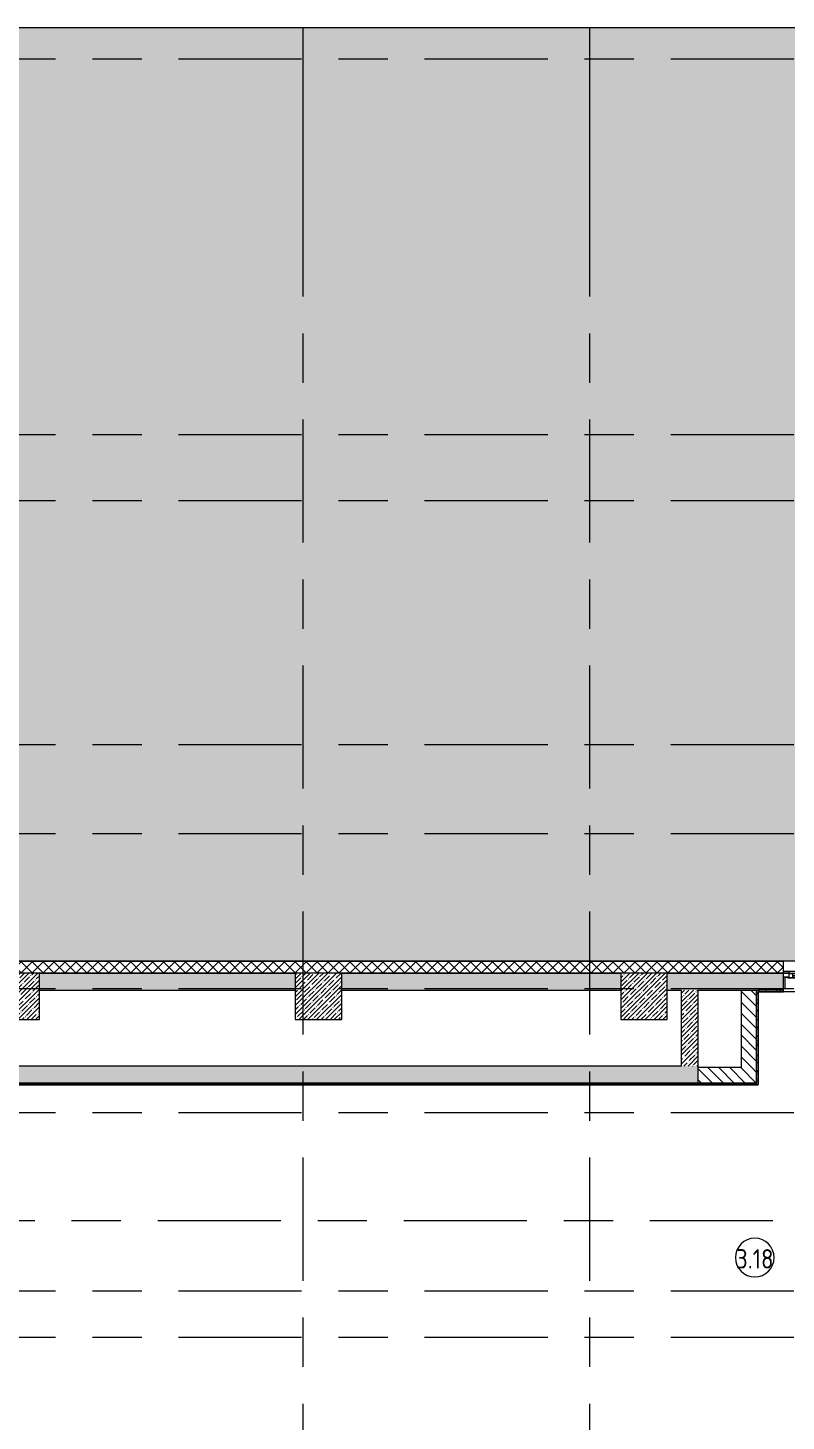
# Model space of a CAD drawing. Header units: millimetres. Extents: x -5524 to 188508, y -8553 to 29000.
# Drawn here: x 22360 to 32143, y 9417 to 27398 of the extents above; entities that cross this region are included whole.
import ezdxf

# ---------------------------------------------------------------- set-up
doc = ezdxf.new("R2010")
doc.units = ezdxf.units.MM
doc.linetypes.add('Осевая', pattern=[3175, 635, -476.25, 1587.5, -476.25])
for name, color, linetype, lineweight in [('A-AREA-IDEN', 7, 'Continuous', 9), ('A-DETL', 7, 'Continuous', 9), ('A-GLAZ', 7, 'Continuous', 9), ('A-GLAZ-1', 7, 'Continuous', 13), ('A-WALL', 7, 'Continuous', 9), ('I-WALL', 7, 'Continuous', 9), ('S-COLS', 7, 'Continuous', 9), ('Оси', 7, 'Continuous', 9), ('Оси-2', 7, 'Осевая', 9)]:
    doc.layers.add(name, color=color, linetype=linetype, lineweight=lineweight)
for name, color, linetype, lineweight, true_color in [('A-DETL-GENF-1', 7, 'Continuous', 9, 0xd4d4d4), ('A-WALL-1', 7, 'Continuous', 9, 0x3c3c3c), ('A-WALL-FNSH-1', 7, 'Continuous', 9, 0x3c3c3c)]:
    doc.layers.add(name, color=color, linetype=linetype, lineweight=lineweight, true_color=true_color)
doc.styles.add('GOST Common', font='GOST_Common.ttf', dxfattribs={"width": 0.9, "height": 250})
pattern_1 = [(45, (0, 0), (-57.02463, 57.02463), []), (45, (57.025, 0), (-57.02463, 57.02463), [100.806, -20.161, 3.353, -16.808])]
pattern_2 = [(135, (0, 0), (-70.71068, -70.71068), [])]
pattern_3 = [(0, (0, 0), (121.92, 30.48), [10.058, -81.382, 10.058, -81.382, -487.68]), (0, (0, 0), (121.92, 30.48), [-182.88, 10.058, -172.822, 10.058, -81.382, -213.36]), (0, (0, 0), (121.92, 30.48), [-457.2, 10.058, -50.902, 10.058, -142.342]), (120, (45.72, 15.24), (-87.356454, 90.345817), [10.058, -81.382, 10.058, -81.382, -487.68]), (120, (45.72, 15.24), (-87.356454, 90.345817), [-182.88, 10.058, -172.822, 10.058, -81.382, -213.36]), (120, (45.72, 15.24), (-87.356454, 90.345817), [-457.2, 10.058, -50.902, 10.058, -142.342]), (240, (60.96, 76.2), (-34.563546, -120.825817), [10.058, -81.382, 10.058, -81.382, -487.68]), (240, (60.96, 76.2), (-34.563546, -120.825817), [-182.88, 10.058, -172.822, 10.058, -81.382, -213.36]), (240, (60.96, 76.2), (-34.563546, -120.825817), [-457.2, 10.058, -50.902, 10.058, -142.342])]

# ---------------------------------------------------------------- blocks, each defined once
blk = doc.blocks.new('BSC_Колонна _Прямоугольная - 600х600-V6-План заполнения дверных проемов 3 этажа в осях 1-12')
at = {"layer": 'S-COLS'}
h = blk.add_hatch(dxfattribs=at)
h.set_pattern_fill('FP_8', color=256, style=0, pattern_type=2)
h.set_pattern_definition([(45, (-26110, -14900), (-57.02463, 57.02463), []), (45, (-26052.975, -14900), (-57.02463, 57.02463), [100.806, -20.161, 3.353, -16.808])])
h.paths.add_polyline_path([(-300, -300), (300, -300), (300, 300), (-300, 300)])
for p, q in [((300, 300), (-300, 300)), ((-300, 300), (-300, -300)), ((300, -300), (300, 300)), ((-300, -300), (300, -300))]:
    blk.add_line(p, q, dxfattribs=at)
blk = doc.blocks.new('BSC_Колонна _Прямоугольная - 600х600-V13-План заполнения дверных проемов 3 этажа в осях 1-12')
at = {"layer": 'S-COLS'}
h = blk.add_hatch(dxfattribs=at)
h.set_pattern_fill('FP_21', color=256, style=0, pattern_type=2)
h.set_pattern_definition([(45, (-30310, -14900), (-57.02463, 57.02463), []), (45, (-30252.975, -14900), (-57.02463, 57.02463), [100.806, -20.161, 3.353, -16.808])])
h.paths.add_polyline_path([(-300, -300), (300, -300), (300, 300), (-300, 300)])
for p, q in [((300, 300), (-300, 300)), ((-300, 300), (-300, -300)), ((300, -300), (300, 300)), ((-300, -300), (300, -300))]:
    blk.add_line(p, q, dxfattribs=at)
blk = doc.blocks.new('BSC_Колонна _Прямоугольная - 600х600-V17-План заполнения дверных проемов 3 этажа в осях 1-12')
at = {"layer": 'S-COLS'}
h = blk.add_hatch(dxfattribs=at)
h.set_pattern_fill('FP_26', color=256, style=0, pattern_type=2)
h.set_pattern_definition([(45, (-22210, -14900), (-57.02463, 57.02463), []), (45, (-22152.975, -14900), (-57.02463, 57.02463), [100.806, -20.161, 3.353, -16.808])])
h.paths.add_polyline_path([(-300, -300), (300, -300), (300, 300), (-300, 300)])
for p, q in [((300, 300), (-300, 300)), ((-300, 300), (-300, -300)), ((300, -300), (300, 300)), ((-300, -300), (300, -300))]:
    blk.add_line(p, q, dxfattribs=at)
blk = doc.blocks.new('120_Окно_СКБ_1Ст - 120_Окно_СКБ_1Ст_900х2500_h_-20705657-План заполнения дверных проемов 3 этажа в осях 1-12')
at = {"layer": 'A-GLAZ'}
for p, q in [((450, -57), (-450, -57)), ((-430, -127), (-400, -127)), ((-330, -107), (330, -107)), ((330, -117), (-330, -117)), ((400, -127), (450, -127))]:
    blk.add_line(p, q, dxfattribs=at)
at = {"layer": 'A-GLAZ-1'}
for p, q in [((-450, -127), (-450, -57)), ((-450, -57), (-380, -57)), ((-380, -127), (-450, -127)), ((-380, -127), (-400, -127)), ((-400, -127), (-400, -137)), ((-400, -137), (400, -137)), ((400, -137), (-400, -137)), ((-380, -57), (-380, -127)), ((380, -87), (-380, -87)), ((-380, -87), (-380, -127)), ((-330, -137), (-330, -87)), ((330, -137), (330, -87)), ((380, -127), (380, -57)), ((380, -57), (450, -57)), ((380, -127), (380, -87)), ((450, -127), (380, -127)), ((400, -127), (380, -127)), ((400, -137), (400, -127)), ((450, -57), (450, -127))]:
    blk.add_line(p, q, dxfattribs=at)
blk = doc.blocks.new('Марка_Помещения - Номер-25198446-План заполнения дверных проемов 3 этажа в осях 1-12')
at = {"layer": 'A-AREA-IDEN'}
for start, end in [(360, 180), (180, 360)]:
    blk.add_arc((0, 0), 2.5, start, end, dxfattribs=at)

msp = doc.modelspace()

# ---------------------------------------------------------------- hatches: boundary and pattern name
at = {"layer": 'A-DETL-GENF-1'}
msp.add_hatch(color=256, dxfattribs=at).paths.add_polyline_path([(-268, 14774.9), (-268, 15358), (38647.7, 15358), (38647.7, 23799.7), (38760, 23799.7), (38760, 23888.3), (33928.1, 23888.3), (33928.1, 27398.1), (-2409.1, 27398.1), (-2409.1, 14774.9), (-1612.9, 14774.9)])
at = {"layer": 'A-WALL'}
h = msp.add_hatch(dxfattribs=at)
h.set_pattern_fill('FP_11', color=256, style=0, pattern_type=2)
h.set_pattern_definition([(45, (0, 0), (-70.71068, 70.71068), []), (135, (0, 0), (-70.71068, -70.71068), [])])
h.paths.add_polyline_path([(38301.3, 15200), (38647.7, 15200), (38647.7, 15350), (37810, 15350), (37810, 15200)])
h.paths.add_polyline_path([(32110, 15200), (32110, 15350), (12860, 15350), (12860, 15200), (30859.7, 15200)])
h.paths.add_polyline_path([(34660, 15200), (35410, 15200), (35410, 15350), (34660, 15350)])
h.paths.add_polyline_path([(8260, 15200), (8260, 15350), (7660, 15350), (7660, 15200), (7858.3, 15200)])
h.paths.add_polyline_path([(9160, 15200), (9760, 15200), (9760, 15350), (9160, 15350)])
h.paths.add_polyline_path([(4660, 15200), (6760, 15200), (6760, 15350), (40, 15350), (40, 15293), (-110, 15293), (-110, 15200), (3799.2, 15200)])
h.paths.add_polyline_path([(33240, 15200), (33240, 15350), (33010, 15350), (33010, 15200)])
h.paths.add_polyline_path([(33610, 15200), (33760, 15200), (33760, 15350), (33610, 15350)])
at = {"layer": 'I-WALL'}
h = msp.add_hatch(dxfattribs=at)
h.set_pattern_fill('FP_12', color=256, style=0, pattern_type=2)
h.set_pattern_definition(pattern_1)
h.paths.add_polyline_path([(19990, 14980), (21910, 14980), (21910, 15200), (18710.3, 15200), (18710.3, 14980)])
h.paths.add_polyline_path([(32110, 14980), (32110, 15200), (30610, 15200), (30610, 14980), (31781.2, 14980)])
h.paths.add_polyline_path([(16890, 14980), (18110.3, 14980), (18110.3, 15200), (14310, 15200), (14310, 14980), (16810, 14980)])
h.paths.add_polyline_path([(30010, 14980), (30010, 15200), (26410, 15200), (26410, 14980), (28153.6, 14980)])
h.paths.add_polyline_path([(25810, 14980), (25810, 15200), (22510, 15200), (22510, 14980), (22741.5, 14980)])
h = msp.add_hatch(dxfattribs=at)
h.set_pattern_fill('FP_37', color=256, style=0, pattern_type=2)
h.set_pattern_definition(pattern_3)
h.paths.add_polyline_path([(32110, 15000), (32130, 15000), (32130, 15148), (32110, 15148)])
h = msp.add_hatch(dxfattribs=at)
h.set_pattern_fill('FP_12', color=256, style=0, pattern_type=2)
h.set_pattern_definition(pattern_1)
h.paths.add_polyline_path([(31010, 14000), (31010, 14980), (30790, 14980), (30790, 14000), (30859.7, 14000)])
h = msp.add_hatch(dxfattribs=at)
h.set_pattern_fill('FP_10', color=256, style=0, pattern_type=2)
h.set_pattern_definition(pattern_2)
h.paths.add_polyline_path([(31761.2, 13980), (31761.2, 14980), (31561.2, 14980), (31561.2, 13980)])
h = msp.add_hatch(dxfattribs=at)
h.set_pattern_fill('FP_37', color=256, style=0, pattern_type=2)
h.set_pattern_definition(pattern_3)
h.paths.add_polyline_path([(31781.2, 13780), (31781.2, 14980), (31761.2, 14980), (31761.2, 13780)])
h = msp.add_hatch(dxfattribs=at)
h.set_pattern_fill('FP_37', color=256, style=0, pattern_type=2)
h.set_pattern_definition(pattern_3)
h.paths.add_polyline_path([(32110, 14960), (32110, 14980), (31781.2, 14980), (31781.2, 14960)])
h = msp.add_hatch(dxfattribs=at)
h.set_pattern_fill('FP_12', color=256, style=0, pattern_type=2)
h.set_pattern_definition(pattern_1)
h.paths.add_polyline_path([(30859.7, 13780), (31010, 13780), (31010, 14000), (20210, 14000), (20210, 13780), (28153.6, 13780)])
h = msp.add_hatch(dxfattribs=at)
h.set_pattern_fill('FP_10', color=256, style=0, pattern_type=2)
h.set_pattern_definition(pattern_2)
h.paths.add_polyline_path([(31761.2, 13780), (31761.2, 13980), (31010, 13980), (31010, 13780)])
h = msp.add_hatch(dxfattribs=at)
h.set_pattern_fill('FP_37', color=256, style=0, pattern_type=2)
h.set_pattern_definition(pattern_3)
h.paths.add_polyline_path([(28153.6, 13760), (31781.2, 13760), (31781.2, 13780), (20230, 13780), (20231, 13760), (22741.5, 13760)])

# ---------------------------------------------------------------- linework, layer by layer
at = {"layer": 'A-DETL'}
for p, q in [((33928.1, 27398.1), (-2409.1, 27398.1)), ((-268, 15358), (38647.7, 15358))]:
    msp.add_line(p, q, dxfattribs=at)
at = {"layer": 'A-WALL'}
for p, q in [((32110, 15353), (12860, 15353)), ((32110, 15350), (12860, 15350)), ((25810, 15200), (22510, 15200)), ((30010, 15200), (26410, 15200)), ((32110, 15200), (30610, 15200)), ((32110, 14980), (31781.2, 14980)), ((31781.2, 14960), (32110, 14960)), ((31781.2, 14960), (31781.2, 13760)), ((31761.2, 13780), (20210, 13780)), ((31781.2, 13760), (20230, 13760))]:
    msp.add_line(p, q, dxfattribs=at)
at = {"layer": 'A-WALL-1'}
for p, q in [((32110, 14960), (32110, 15350)), ((22510, 15200), (25810, 15200)), ((26410, 15200), (30010, 15200)), ((30610, 15200), (33010, 15200)), ((32130, 15148), (32110, 15148)), ((32130, 15000), (32130, 15148)), ((22510, 14980), (25810, 14980)), ((26410, 14980), (30010, 14980)), ((30610, 14980), (30790, 14980)), ((30790, 14980), (30790, 14000)), ((31010, 14980), (31781.2, 14980)), ((31010, 13780), (31010, 14980)), ((31561.2, 14980), (31561.2, 13980)), ((31761.2, 13780), (31761.2, 14980)), ((32110, 15000), (32130, 15000)), ((30790, 14000), (20210, 14000)), ((31561.2, 13980), (31010, 13980))]:
    msp.add_line(p, q, dxfattribs=at)
at = {"layer": 'A-WALL-FNSH-1'}
for p, q in [((32110, 15350), (32110, 15358)), ((32131, 15148), (32130, 15148)), ((32131, 15000), (32131, 15148)), ((31782.2, 14959), (32110, 14959)), ((31782.2, 13759), (31782.2, 14959)), ((32110, 14959), (32110, 14960)), ((32130, 15000), (32131, 15000)), ((20231, 13759), (31782.2, 13759))]:
    msp.add_line(p, q, dxfattribs=at)
at = {"layer": 'I-WALL'}
msp.add_line((32989, 14959), (32110, 14959), dxfattribs=at)
at = {"layer": 'Оси'}
for p, q in [((25910, 24898.1), (25910, 27398.1)), ((29610, 24898.1), (29610, 27398.1))]:
    msp.add_line(p, q, dxfattribs=at)
at = {"layer": 'Оси-2'}
for p, q in [((-2206.6, 27000), (36260, 27000)), ((25910, 593.7), (25910, 24898.1)), ((29610, 593.7), (29610, 24898.1)), ((-2206.6, 22150), (36260, 22150)), ((-2206.6, 21300), (36260, 21300)), ((-2206.6, 18150), (36260, 18150)), ((-2206.6, 17000), (36260, 17000)), ((-2206.6, 15000), (35660, 15000)), ((-2206.6, 13400), (35660, 13400)), ((36260, 12000), (-2206.6, 12000)), ((-2206.6, 11100), (36260, 11100)), ((-2206.6, 10500), (36260, 10500))]:
    msp.add_line(p, q, dxfattribs=at)

# ---------------------------------------------------------------- block references
at = {"layer": 'A-AREA-IDEN', "xscale": 99.99999999999993, "yscale": 99.99999999999993, "zscale": 99.99999999999993}
msp.add_blockref('Марка_Помещения - Номер-25198446-План заполнения дверных проемов 3 этажа в осях 1-12', (31739.4, 11527.9), dxfattribs=at)
at = {"layer": 'A-GLAZ'}
msp.add_blockref('120_Окно_СКБ_1Ст - 120_Окно_СКБ_1Ст_900х2500_h_-20705657-План заполнения дверных проемов 3 этажа в осях 1-12', (32560, 15275), dxfattribs=at)
at = {"layer": 'S-COLS'}
for name, p in [('BSC_Колонна _Прямоугольная - 600х600-V17-План заполнения дверных проемов 3 этажа в осях 1-12', (22210, 14900)), ('BSC_Колонна _Прямоугольная - 600х600-V6-План заполнения дверных проемов 3 этажа в осях 1-12', (26110, 14900)), ('BSC_Колонна _Прямоугольная - 600х600-V13-План заполнения дверных проемов 3 этажа в осях 1-12', (30310, 14900))]:
    msp.add_blockref(name, p, dxfattribs=at)

# ---------------------------------------------------------------- texts
at = {"layer": 'A-AREA-IDEN', "insert": (31497.5, 11636.4), "char_height": 250, "width": 606.076, "attachment_point": 1, "style": 'GOST Common'}
msp.add_mtext('3.18', dxfattribs=at)

doc.saveas('drawing.dxf')
